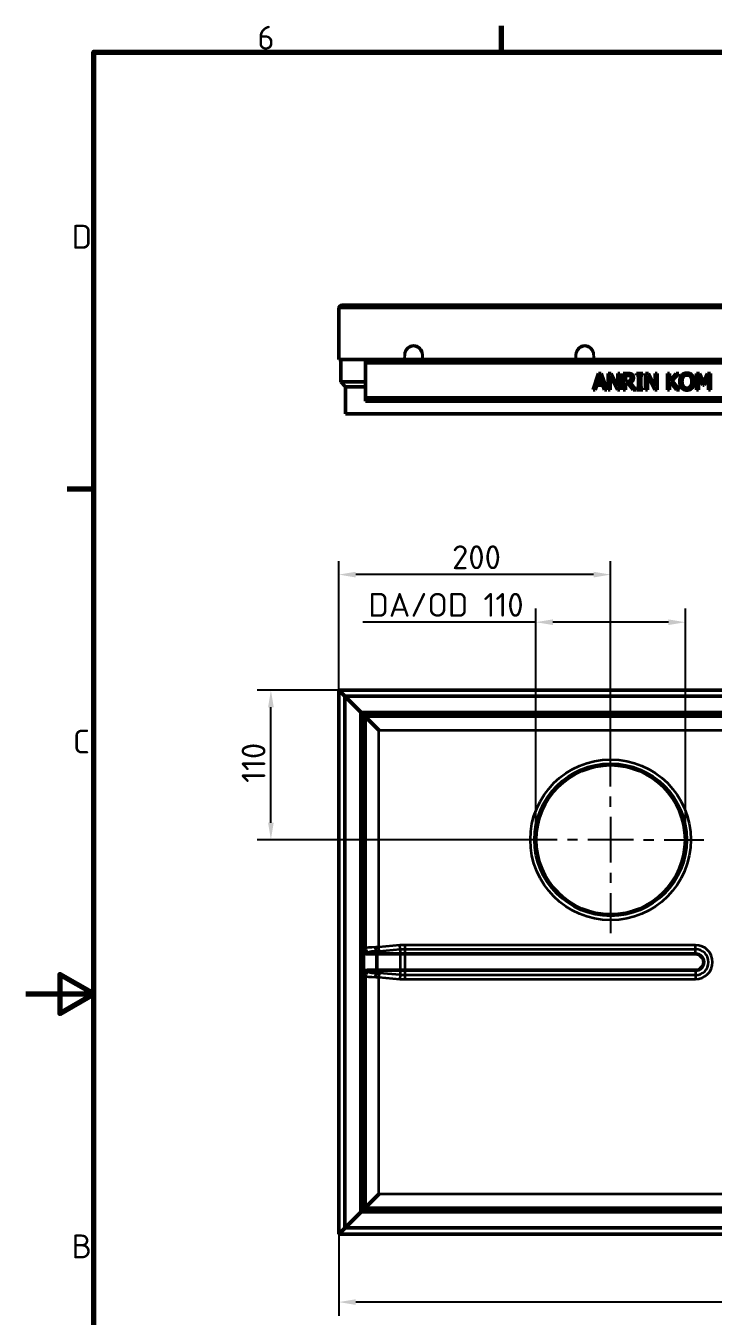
# Model space of a CAD drawing. Header units: millimetres. Extents: x 0 to 3492, y -130 to 1485.
# Drawn here: x 0 to 506, y 506 to 1455 of the extents above; entities that cross this region are included whole.
import ezdxf

# ---------------------------------------------------------------- set-up
doc = ezdxf.new("R2010")
doc.units = ezdxf.units.MM
doc.header["$LTSCALE"] = 5
for name, color, linetype, lineweight in [('Bemaßung (ISO)', 7, 'Continuous', 25), ('Mittelpunktmarkierung (ISO)', 7, 'Continuous', 25), ('Rahmen (ISO)', 7, 'Continuous', 70), ('Sichtbar (ISO)', 7, 'Continuous', 50), ('Sichtbar schmal (ISO)', 7, 'Continuous', 35)]:
    doc.layers.add(name, color=color, linetype=linetype, lineweight=lineweight)
doc.styles.add('Notiztext (DIN)', font='isocpeur.ttf')
doc.styles.add('TXT 3_5', font='isocpeur.ttf')
doc.dimstyles.new('Anrin Standard (DIN)', dxfattribs={"dimscale": 5, "dimtxt": 3.5, "dimasz": 2.5, "dimexe": 2, "dimexo": 0, "dimgap": 0.8, "dimtad": 1, "dimrnd": 1e-08, "dimtxsty": 'TXT 3_5', "dimcen": 0.09, "dimdle": 10, "dimclrd": 256, "dimclre": 256, "dimclrt": 256, "dimadec": 0, "dimazin": 2, "dimtfac": 0.714286, "dimtmove": 0, "dimatfit": 3, "dimfxl": 1, "dimtolj": 1, "dimlwd": -1, "dimlwe": -1, "dimarcsym": 0})

# ---------------------------------------------------------------- blocks, each defined once
blk = doc.blocks.new('Ränder Standardrahmen')
at = {"layer": 'Rahmen (ISO)'}
for p, q in [((70, 287), (70, 290.9)), ((10, 222.75), (6.1, 222.75))]:
    blk.add_line(p, q, dxfattribs=at)
at = {"layer": 'Rahmen (ISO)', "flags": 128}
for points in [[(10, 10), (10, 287), (410, 287), (410, 10), (10, 10)], [(0, 148.5), (10, 148.5), (5, 151.39), (5, 145.61), (10, 148.5)]]:
    blk.add_lwpolyline(points, dxfattribs=at)
at = {"layer": 'Rahmen (ISO)', "char_height": 3.5, "attachment_point": 7, "style": 'Notiztext (DIN)'}
for s, insert in [('6', (34.08, 287.4)), ('D', (6.75, 258.13)), ('C', (6.93, 183.88)), ('B', (6.75, 109.63))]:
    blk.add_mtext(s, dxfattribs=dict(at, insert=insert))
blk = doc.blocks.new('*D29')
at = {"layer": 'Bemaßung (ISO)', "transparency": 16777216}
for p, q in [((230.37, 565.91), (230.37, 505.91)), ((830.37, 565.91), (830.37, 505.91)), ((817.87, 515.91), (242.87, 515.91))]:
    blk.add_line(p, q, dxfattribs=at)
for points in [[(242.87, 517.99), (242.87, 513.82), (230.37, 515.91)], [(817.87, 517.99), (817.87, 513.82), (830.37, 515.91)]]:
    blk.add_solid(points, dxfattribs=at)
at = {"layer": 'Defpoints', "color": 0, "transparency": 16777216}
for p in [(230.37, 565.91), (830.37, 565.91), (230.37, 515.91)]:
    blk.add_point(p, dxfattribs=at)
at = {"layer": 'Bemaßung (ISO)', "transparency": 16777216, "insert": (513.75, 537.41), "char_height": 17.5, "attachment_point": 1, "style": 'TXT 3_5'}
blk.add_mtext('\\A1;600', dxfattribs=at)
blk = doc.blocks.new('*D32')
at = {"layer": 'Bemaßung (ISO)', "transparency": 16777216}
for p, q in [((375.37, 855.91), (375.37, 1025.91)), ((485.37, 855.91), (485.37, 1025.91)), ((375.37, 1015.91), (248.12, 1015.91)), ((472.87, 1015.91), (387.87, 1015.91))]:
    blk.add_line(p, q, dxfattribs=at)
for points in [[(387.87, 1017.99), (387.87, 1013.82), (375.37, 1015.91)], [(472.87, 1017.99), (472.87, 1013.82), (485.37, 1015.91)]]:
    blk.add_solid(points, dxfattribs=at)
at = {"layer": 'Defpoints', "color": 0, "transparency": 16777216}
for p in [(485.37, 1015.91), (375.37, 855.91), (485.37, 855.91)]:
    blk.add_point(p, dxfattribs=at)
at = {"layer": 'Bemaßung (ISO)', "transparency": 16777216, "insert": (252.12, 1037.42), "char_height": 17.5, "attachment_point": 1, "style": 'TXT 3_5'}
blk.add_mtext('\\A1;\\fISOCPEUR|b0|i0;\\H17.5000;DA/OD 110', dxfattribs=at)
blk = doc.blocks.new('*D33')
at = {"layer": 'Bemaßung (ISO)', "transparency": 16777216}
for p, q in [((230.37, 965.91), (170.37, 965.91)), ((180.37, 868.41), (180.37, 953.41)), ((361.8, 855.91), (170.37, 855.91))]:
    blk.add_line(p, q, dxfattribs=at)
for points in [[(178.29, 953.41), (182.46, 953.41), (180.37, 965.91)], [(178.29, 868.41), (182.46, 868.41), (180.37, 855.91)]]:
    blk.add_solid(points, dxfattribs=at)
at = {"layer": 'Defpoints', "color": 0, "transparency": 16777216}
for p in [(180.37, 965.91), (230.37, 965.91), (361.8, 855.91)]:
    blk.add_point(p, dxfattribs=at)
at = {"layer": 'Bemaßung (ISO)', "transparency": 16777216, "insert": (158.87, 897.73), "char_height": 17.5, "attachment_point": 1, "rotation": 90, "style": 'TXT 3_5'}
blk.add_mtext('\\A1;110', dxfattribs=at)
blk = doc.blocks.new('*D34')
at = {"layer": 'Bemaßung (ISO)', "transparency": 16777216}
for p, q in [((230.37, 965.91), (230.37, 1060.91)), ((430.37, 924.48), (430.37, 1060.91)), ((417.87, 1050.91), (242.87, 1050.91))]:
    blk.add_line(p, q, dxfattribs=at)
for points in [[(242.87, 1052.99), (242.87, 1048.82), (230.37, 1050.91)], [(417.87, 1052.99), (417.87, 1048.82), (430.37, 1050.91)]]:
    blk.add_solid(points, dxfattribs=at)
at = {"layer": 'Defpoints', "color": 0, "transparency": 16777216}
for p in [(230.37, 1050.91), (230.37, 965.91), (430.37, 924.48)]:
    blk.add_point(p, dxfattribs=at)
at = {"layer": 'Bemaßung (ISO)', "transparency": 16777216, "insert": (313.7, 1072.41), "char_height": 17.5, "attachment_point": 1, "style": 'TXT 3_5'}
blk.add_mtext('\\A1;200', dxfattribs=at)

msp = doc.modelspace()

# ---------------------------------------------------------------- linework, layer by layer
at = {"layer": 'Mittelpunktmarkierung (ISO)', "linetype": 'Continuous'}
for p, q in [((430.373, 895.193), (430.373, 924.479)), ((430.373, 880.193), (430.373, 887.693)), ((430.373, 872.693), (430.373, 839.12)), ((391.086, 855.907), (361.8, 855.907)), ((406.086, 855.907), (398.586, 855.907)), ((447.159, 855.907), (413.586, 855.907)), ((454.659, 855.907), (462.159, 855.907)), ((469.659, 855.907), (498.945, 855.907)), ((430.373, 831.62), (430.373, 824.12)), ((430.373, 816.62), (430.373, 787.334))]:
    msp.add_line(p, q, dxfattribs=at)
at = {"layer": 'Sichtbar (ISO)'}
for p, q in [((230.373, 1246.822), (230.373, 1209.072)), ((828.123, 1249.072), (232.623, 1249.072)), ((830.373, 1209.072), (230.373, 1209.072)), ((231.873, 1209.072), (231.873, 1192.572)), ((249.873, 1178.572), (249.873, 1209.072)), ((810.873, 1206.572), (249.873, 1206.572)), ((417.432, 1186.894), (421.478, 1198.878)), ((417.432, 1186.842), (421.478, 1198.825)), ((420.573, 1191.552), (422.421, 1197.194)), ((421.478, 1198.878), (423.442, 1198.878)), ((421.478, 1198.878), (421.478, 1198.825)), ((421.478, 1198.825), (423.442, 1198.825)), ((422.421, 1197.194), (424.278, 1191.552)), ((423.442, 1198.878), (423.442, 1198.825)), ((423.442, 1198.878), (427.487, 1186.894)), ((423.442, 1198.825), (427.487, 1186.842)), ((428.625, 1186.842), (428.625, 1198.878)), ((428.625, 1198.878), (430.891, 1198.878)), ((428.625, 1198.825), (430.891, 1198.825)), ((435.422, 1186.842), (430.113, 1197.175)), ((430.113, 1197.175), (430.113, 1186.842)), ((430.891, 1198.878), (430.891, 1198.825)), ((430.891, 1198.878), (435.724, 1189.39)), ((430.891, 1198.825), (435.724, 1189.338)), ((435.724, 1189.338), (435.724, 1198.878)), ((435.724, 1198.878), (437.212, 1198.878)), ((435.724, 1198.825), (437.212, 1198.825)), ((437.212, 1198.878), (437.212, 1186.842)), ((439.643, 1186.842), (439.643, 1198.878)), ((439.643, 1198.878), (442.735, 1198.878)), ((439.643, 1198.825), (442.735, 1198.825)), ((441.238, 1192.94), (441.238, 1197.446)), ((441.238, 1197.446), (442.823, 1197.446)), ((449.416, 1197.602), (449.416, 1198.878)), ((449.416, 1198.878), (454.064, 1198.878)), ((449.416, 1198.825), (454.064, 1198.825)), ((450.943, 1197.602), (449.416, 1197.602)), ((450.943, 1188.065), (450.943, 1197.602)), ((454.064, 1197.602), (452.538, 1197.602)), ((452.538, 1197.602), (452.538, 1188.065)), ((454.064, 1198.878), (454.064, 1197.602)), ((456.038, 1186.842), (456.038, 1198.878)), ((456.038, 1198.878), (458.304, 1198.878)), ((456.038, 1198.825), (458.304, 1198.825)), ((462.836, 1186.842), (457.526, 1197.175)), ((457.526, 1197.175), (457.526, 1186.842)), ((458.304, 1198.878), (458.304, 1198.825)), ((458.304, 1198.878), (463.137, 1189.39)), ((458.304, 1198.825), (463.137, 1189.338)), ((463.137, 1189.338), (463.137, 1198.878)), ((463.137, 1198.878), (464.625, 1198.878)), ((463.137, 1198.825), (464.625, 1198.825)), ((464.625, 1198.878), (464.625, 1186.842)), ((472.21, 1186.842), (472.21, 1198.878)), ((472.21, 1198.878), (473.805, 1198.878)), ((472.21, 1198.825), (473.805, 1198.825)), ((473.805, 1198.878), (473.805, 1193.319)), ((473.805, 1193.372), (478.726, 1198.878)), ((473.805, 1193.319), (478.726, 1198.825)), ((480.67, 1198.825), (475.701, 1193.475)), ((478.726, 1198.878), (478.726, 1198.825)), ((478.726, 1198.878), (480.67, 1198.878)), ((478.726, 1198.825), (480.67, 1198.825)), ((480.67, 1198.878), (480.67, 1198.825)), ((482.674, 1197.508), (482.674, 1197.456)), ((490.405, 1197.508), (490.405, 1197.456)), ((493.594, 1186.842), (493.594, 1198.878)), ((493.594, 1198.878), (495.773, 1198.878)), ((493.594, 1198.825), (495.773, 1198.825)), ((498.184, 1190.144), (495.082, 1197.165)), ((495.082, 1197.165), (495.082, 1186.842)), ((495.773, 1198.878), (495.773, 1198.825)), ((495.773, 1198.878), (498.768, 1192.206)), ((495.773, 1198.825), (498.768, 1192.154)), ((498.768, 1192.206), (501.666, 1198.878)), ((498.768, 1192.154), (501.666, 1198.825)), ((502.288, 1197.165), (499.157, 1190.144)), ((501.666, 1198.878), (501.666, 1198.825)), ((501.666, 1198.878), (503.883, 1198.878)), ((501.666, 1198.825), (503.883, 1198.825)), ((502.288, 1186.842), (502.288, 1197.165)), ((503.883, 1198.878), (503.883, 1186.842)), ((249.873, 1192.572), (231.873, 1192.572)), ((235.373, 1189.072), (231.873, 1192.572)), ((235.373, 1189.072), (235.373, 1169.072)), ((249.873, 1189.072), (235.373, 1189.072)), ((417.432, 1186.894), (417.432, 1186.842)), ((419.046, 1186.842), (417.432, 1186.842)), ((420.136, 1190.192), (419.046, 1186.842)), ((424.716, 1190.192), (420.136, 1190.192)), ((424.278, 1191.552), (420.573, 1191.552)), ((420.59, 1191.604), (424.261, 1191.604)), ((425.805, 1186.842), (424.716, 1190.192)), ((427.487, 1186.842), (425.805, 1186.842)), ((427.487, 1186.894), (427.487, 1186.842)), ((430.113, 1186.842), (428.625, 1186.842)), ((437.212, 1186.842), (435.422, 1186.842)), ((441.238, 1186.842), (439.643, 1186.842)), ((441.238, 1192.993), (442.638, 1192.993)), ((442.638, 1192.94), (441.238, 1192.94)), ((443.066, 1191.61), (441.238, 1191.61)), ((441.238, 1191.61), (441.238, 1186.842)), ((446.858, 1186.842), (443.066, 1191.61)), ((444.661, 1192.057), (448.93, 1186.842)), ((444.693, 1192.069), (448.93, 1186.894)), ((444.807, 1193.614), (444.807, 1193.562)), ((448.93, 1186.842), (446.858, 1186.842)), ((447.15, 1195.624), (447.15, 1195.572)), ((448.93, 1186.894), (448.93, 1186.842)), ((449.416, 1186.842), (449.416, 1188.118)), ((449.416, 1188.118), (450.943, 1188.118)), ((449.416, 1188.065), (450.943, 1188.065)), ((454.064, 1186.842), (449.416, 1186.842)), ((452.538, 1188.118), (454.064, 1188.118)), ((452.538, 1188.065), (454.064, 1188.065)), ((454.064, 1188.118), (454.064, 1186.842)), ((457.526, 1186.842), (456.038, 1186.842)), ((464.625, 1186.842), (462.836, 1186.842)), ((473.805, 1186.842), (472.21, 1186.842)), ((474.505, 1192.416), (473.805, 1191.629)), ((473.805, 1191.629), (473.805, 1186.842)), ((478.891, 1186.842), (474.505, 1192.416)), ((475.701, 1193.475), (480.962, 1186.842)), ((475.724, 1193.499), (480.962, 1186.894)), ((480.962, 1186.842), (478.891, 1186.842)), ((480.962, 1186.894), (480.962, 1186.842)), ((481.234, 1192.886), (481.234, 1192.834)), ((491.844, 1192.886), (491.844, 1192.834)), ((495.082, 1186.842), (493.594, 1186.842)), ((499.157, 1190.144), (498.184, 1190.144)), ((498.768, 1192.206), (498.768, 1192.154)), ((503.883, 1186.842), (502.288, 1186.842)), ((810.873, 1180.917), (249.873, 1180.917)), ((810.873, 1178.572), (249.873, 1178.572)), ((825.373, 1169.072), (235.373, 1169.072)), ((230.373, 965.907), (830.373, 965.907)), ((230.373, 565.907), (230.373, 965.907)), ((259.842, 936.438), (230.373, 965.907)), ((234.873, 961.407), (246.373, 949.907)), ((234.873, 961.407), (825.873, 961.407)), ((234.873, 570.407), (234.873, 961.407)), ((248.373, 947.907), (812.373, 947.907)), ((248.373, 583.907), (248.373, 947.907)), ((248.491, 756.918), (248.491, 774.895)), ((251.48, 771.907), (492.873, 771.907)), ((258.373, 773.835), (258.373, 757.978)), ((492.873, 759.907), (251.48, 759.907)), ((230.373, 565.907), (259.842, 595.376)), ((234.873, 570.407), (246.373, 581.907)), ((812.373, 583.907), (248.373, 583.907)), ((825.873, 570.407), (234.873, 570.407)), ((830.373, 565.907), (230.373, 565.907))]:
    msp.add_line(p, q, dxfattribs=at)
msp.add_circle((430.373, 855.907), 55, dxfattribs=at)
for centre, radius, start, end in [((232.623, 1246.822), 2.25, 90, 180), ((492.873, 765.907), 6, 270, 90)]:
    msp.add_arc(centre, radius, start, end, dxfattribs=at)
for centre, major_axis in [((251.503, 774.918), (-2.137, -2.137)), ((251.503, 756.895), (-2.137, 2.137))]:
    msp.add_ellipse(centre, major_axis=major_axis, ratio=0.9924325, start_param=5.5015852, end_param=7.0647854, dxfattribs=at)
for points, degree, knots in [([(278.623, 1209.083), (278.623, 1209.083), (278.623, 1209.083), (278.625, 1209.081), (278.626, 1209.08), (278.631, 1209.077), (278.633, 1209.076), (278.64, 1209.073), (278.647, 1209.072), (278.654, 1209.072)], 3, [-0.0000142865, -0.0000142865, -0.0000142865, -0.0000142865, 0, 0, 0.0007231214, 0.0007231214, 0.0014645399, 0.0014645399, 0.0031571258, 0.0031571258, 0.0031571258, 0.0031571258]), ([(292.092, 1209.072), (292.092, 1209.072), (292.093, 1209.072), (292.1, 1209.072), (292.106, 1209.074), (292.113, 1209.076), (292.115, 1209.078), (292.119, 1209.08), (292.121, 1209.081), (292.123, 1209.083), (292.123, 1209.083), (292.123, 1209.083)], 3, [0, 0, 0, 0, 0.000102648, 0.000102648, 0.0021607223, 0.0021607223, 0.0030284644, 0.0030284644, 0.0038806585, 0.0038806585, 0.0038982901, 0.0038982901, 0.0038982901, 0.0038982901]), ([(404.623, 1209.083), (404.623, 1209.083), (404.623, 1209.083), (404.625, 1209.081), (404.626, 1209.08), (404.631, 1209.077), (404.633, 1209.076), (404.64, 1209.073), (404.647, 1209.072), (404.654, 1209.072)], 3, [-0.0000142865, -0.0000142865, -0.0000142865, -0.0000142865, 0, 0, 0.0007231213, 0.0007231213, 0.0014645395, 0.0014645395, 0.0031571249, 0.0031571249, 0.0031571249, 0.0031571249]), ([(418.092, 1209.072), (418.092, 1209.072), (418.093, 1209.072), (418.1, 1209.072), (418.106, 1209.074), (418.113, 1209.076), (418.115, 1209.078), (418.119, 1209.08), (418.121, 1209.081), (418.123, 1209.083), (418.123, 1209.083), (418.123, 1209.083)], 3, [0, 0, 0, 0, 0.000102648, 0.000102648, 0.0021607223, 0.0021607223, 0.0030284644, 0.0030284644, 0.0038806587, 0.0038806587, 0.0038982903, 0.0038982903, 0.0038982903, 0.0038982903]), ([(444.807, 1193.614), (445.157, 1193.944), (445.483, 1194.866), (445.487, 1195.469)], 2, [0, 0, 0, 1, 1.9765193, 1.9765193, 1.9765193]), ([(482.897, 1192.859), (482.903, 1190.519), (484.881, 1188.021), (486.544, 1188.021)], 2, [0.0056128, 0.0056128, 0.0056128, 1, 2, 2, 2]), ([(486.544, 1188.021), (488.207, 1188.021), (490.175, 1190.519), (490.181, 1192.86)], 2, [0, 0, 0, 1, 1.9943996, 1.9943996, 1.9943996]), ([(257.557, 776.827), (257.557, 776.823), (257.557, 776.82), (257.579, 776.464), (257.615, 776.114), (257.711, 775.453), (257.771, 775.147), (257.916, 774.582), (258.001, 774.338), (258.182, 773.982), (258.275, 773.874), (258.366, 773.84)], 3, [-0.4473214, -0.4473214, -0.4473214, -0.4473214, -0.44628126, -0.44628126, -0.34033556, -0.34033556, -0.2343312, -0.2343312, -0.1171252, -0.1171252, 0, 0, 0, 0]), ([(257.557, 754.987), (257.557, 754.99), (257.557, 754.994), (257.579, 755.349), (257.615, 755.699), (257.711, 756.36), (257.771, 756.666), (257.916, 757.231), (258.001, 757.475), (258.182, 757.831), (258.275, 757.94), (258.366, 757.973)], 3, [-0.44732157, -0.44732157, -0.44732157, -0.44732157, -0.44628404, -0.44628404, -0.34034184, -0.34034184, -0.23442047, -0.23442047, -0.11716571, -0.11716571, 0, 0, 0, 0])]:
    msp.add_open_spline(points, degree=degree, knots=knots, dxfattribs=at)
for points, degree in [([(442.735, 1198.878), (443.766, 1198.878), (445.157, 1198.654), (445.789, 1198.247)], 2), ([(442.735, 1198.825), (443.766, 1198.825), (445.157, 1198.602), (445.789, 1198.194)], 2), ([(442.823, 1197.446), (443.484, 1197.446), (444.388, 1197.262), (444.729, 1197.039)], 2), ([(444.729, 1197.039), (445.118, 1196.776), (445.487, 1195.97), (445.487, 1195.446)], 2), ([(445.789, 1198.247), (446.421, 1197.839), (447.15, 1196.566), (447.15, 1195.624)], 2), ([(445.789, 1198.194), (446.421, 1197.786), (447.15, 1196.514), (447.15, 1195.572)], 2), ([(481.234, 1192.886), (481.234, 1194.391), (481.983, 1196.683), (482.674, 1197.508)], 2), ([(481.234, 1192.834), (481.234, 1194.339), (481.983, 1196.631), (482.674, 1197.456)], 2), ([(482.674, 1197.508), (483.374, 1198.305), (485.328, 1199.13), (486.534, 1199.13)], 2), ([(482.674, 1197.456), (483.374, 1198.252), (485.328, 1199.078), (486.534, 1199.078)], 2), ([(482.897, 1192.834), (482.897, 1193.999), (483.403, 1195.844), (483.88, 1196.456)], 2), ([(483.88, 1196.456), (484.375, 1197.097), (485.679, 1197.699), (486.544, 1197.699)], 2), ([(486.534, 1199.13), (487.76, 1199.13), (489.724, 1198.276), (490.405, 1197.508)], 2), ([(486.534, 1199.078), (487.76, 1199.078), (489.724, 1198.223), (490.405, 1197.456)], 2), ([(486.544, 1197.699), (487.38, 1197.699), (488.722, 1197.077), (489.199, 1196.456)], 2), ([(489.199, 1196.456), (489.666, 1195.854), (490.181, 1194.018), (490.181, 1192.834)], 2), ([(490.405, 1197.508), (491.085, 1196.712), (491.844, 1194.381), (491.844, 1192.886)], 2), ([(490.405, 1197.456), (491.085, 1196.66), (491.844, 1194.329), (491.844, 1192.834)], 2), ([(442.638, 1192.993), (443.328, 1192.993), (444.427, 1193.236), (444.807, 1193.614)], 2), ([(444.807, 1193.562), (444.427, 1193.183), (443.328, 1192.94), (442.638, 1192.94)], 2), ([(447.15, 1195.572), (447.15, 1194.261), (445.808, 1192.484), (444.661, 1192.057)], 2), ([(445.487, 1195.446), (445.487, 1194.824), (445.157, 1193.892), (444.807, 1193.562)], 2), ([(482.664, 1188.221), (481.974, 1189.017), (481.234, 1191.358), (481.234, 1192.834)], 2), ([(486.534, 1186.589), (485.319, 1186.589), (483.374, 1187.415), (482.664, 1188.221)], 2), ([(486.544, 1187.968), (484.881, 1187.968), (482.897, 1190.474), (482.897, 1192.834)], 2), ([(490.405, 1188.221), (489.666, 1187.386), (487.711, 1186.589), (486.534, 1186.589)], 2), ([(490.181, 1192.834), (490.181, 1190.474), (488.207, 1187.968), (486.544, 1187.968)], 2), ([(491.844, 1192.834), (491.844, 1191.377), (491.105, 1189.017), (490.405, 1188.221)], 2), ([(258.373, 773.835), (258.373, 773.837), (258.37, 773.839), (258.366, 773.84)], 3), ([(258.366, 757.973), (258.37, 757.975), (258.373, 757.976), (258.373, 757.978)], 3)]:
    msp.add_open_spline(points, degree=degree, dxfattribs=at)
at = {"layer": 'Sichtbar schmal (ISO)'}
for p, q in [((830.373, 1246.822), (230.373, 1246.822)), ((278.623, 1212.564), (278.853, 1212.564)), ((278.623, 1212.564), (278.623, 1209.083)), ((292.123, 1212.564), (291.893, 1212.564)), ((292.123, 1209.083), (292.123, 1212.564)), ((404.623, 1212.564), (404.853, 1212.564)), ((404.623, 1212.564), (404.623, 1209.083)), ((418.123, 1212.564), (417.893, 1212.564)), ((418.123, 1209.083), (418.123, 1212.564)), ((442.735, 1198.878), (442.735, 1198.825)), ((445.789, 1198.247), (445.789, 1198.194)), ((486.534, 1199.13), (486.534, 1199.078)), ((442.638, 1192.993), (442.638, 1192.94)), ((486.544, 1188.021), (486.544, 1187.968)), ((246.373, 949.907), (814.373, 949.907)), ((246.373, 581.907), (246.373, 949.907)), ((519.996, 946.4), (249.88, 946.4)), ((249.88, 946.4), (249.88, 776.284)), ((259.842, 936.438), (519.297, 936.438)), ((259.842, 776.983), (259.842, 936.438)), ((275.148, 778.322), (259.842, 776.983)), ((275.408, 775.345), (275.148, 778.322)), ((492.873, 778.461), (278.944, 778.461)), ((278.944, 778.461), (278.944, 753.352)), ((492.873, 771.907), (492.873, 778.461)), ((249.88, 776.284), (248.491, 774.895)), ((251.48, 771.907), (252.868, 773.295)), ((260.102, 774.005), (259.842, 776.983)), ((260.102, 774.005), (275.408, 775.345)), ((275.408, 775.345), (275.408, 756.469)), ((278.944, 775.473), (492.873, 775.473)), ((252.868, 758.518), (251.48, 759.907)), ((492.873, 759.907), (492.873, 753.352)), ((248.491, 756.918), (249.88, 755.529)), ((249.88, 755.529), (249.88, 585.414)), ((260.102, 757.808), (259.842, 754.83)), ((259.842, 754.83), (275.148, 753.491)), ((259.842, 595.376), (259.842, 754.83)), ((275.408, 756.469), (260.102, 757.808)), ((275.408, 756.469), (275.148, 753.491)), ((492.873, 756.34), (278.944, 756.34)), ((278.944, 753.352), (492.873, 753.352)), ((519.297, 595.376), (259.842, 595.376)), ((814.373, 581.907), (246.373, 581.907)), ((249.88, 585.414), (519.996, 585.414))]:
    msp.add_line(p, q, dxfattribs=at)
for radius in [59.061, 56.073]:
    msp.add_circle((430.373, 855.907), radius, dxfattribs=at)
for radius in [12.555, 9.566]:
    msp.add_arc((492.873, 765.907), radius, 270, 90, dxfattribs=at)
for centre, major_axis, ratio, start_param, end_param in [((285.373, 1212.564), (0, 6.776), 0.9961947, 4.712389, 7.8539816), ((285.373, 1212.564), (0, 6.527), 0.9959037, 5.048448, 7.5179227), ((285.373, 1212.581), (6.5, 0), 0.9961947, 0.336059, 2.8055337), ((279.472, 1214.634), (-0.236, 0.083), 0.0822804, 0.0288431, 1.5996394), ((285.373, 1212.559), (-6.25, 0), 0.9961947, 3.4776516, 5.9471263), ((291.273, 1214.634), (0.236, 0.083), 0.0822804, 4.6835459, 6.2543423), ((411.373, 1212.564), (0, 6.776), 0.9961947, 4.712389, 7.8539816), ((411.373, 1212.564), (0, 6.527), 0.9959037, 5.048448, 7.5179227), ((411.373, 1212.581), (6.5, 0), 0.9961947, 0.336059, 2.8055337), ((405.472, 1214.634), (-0.236, 0.083), 0.0822804, 0.0288431, 1.5996394), ((411.373, 1212.559), (-6.25, 0), 0.9961947, 3.4776516, 5.9471263), ((417.273, 1214.634), (0.236, 0.083), 0.0822804, 4.6835459, 6.2543423), ((278.623, 1214.798), (0, -5.715), 0.0437443, 0, 1.1691034), ((278.623, 1214.776), (0, -5.715), 0.0874887, 0.0616969, 1.1691034), ((279.083, 1212.564), (-0.25, 0.009), 0.0870961, 0.4033139, 1.5740332), ((291.662, 1212.564), (-0.25, -0.009), 0.0870961, 1.5675595, 2.7382788), ((292.123, 1214.776), (0, -5.715), 0.0874887, 5.1140819, 6.2214884), ((292.123, 1214.798), (0, -5.715), 0.0437443, 5.1140819, 6.2831853), ((404.623, 1214.798), (0, -5.715), 0.0437443, 0, 1.1691034), ((404.623, 1214.776), (0, -5.715), 0.0874887, 0.0616969, 1.1691034), ((405.083, 1212.564), (-0.25, 0.009), 0.0870961, 0.4033139, 1.5740332), ((417.662, 1212.564), (-0.25, -0.009), 0.0870961, 1.5675595, 2.7382788), ((418.123, 1214.776), (0, -5.715), 0.0874887, 5.1140819, 6.2214884), ((418.123, 1214.798), (0, -5.715), 0.0437443, 5.1140819, 6.2831853), ((259.842, 776.23), (-10, 0), 0.0612421, 4.9429337, 6.1959188), ((252.868, 776.284), (-2.121, 2.121), 0.9924325, 0.7891963, 2.3523964), ((259.842, 773.242), (7, 0), 0.0874887, 1.7832667, 3.0543262), ((259.842, 776.37), (-10, -0.615), 0.0610124, 4.7086385, 4.9391832), ((260.102, 773.393), (7, 0.617), 0.086819, 1.5631427, 1.8128066), ((252.868, 755.529), (-2.121, -2.121), 0.9924325, 3.9307889, 5.493989), ((259.842, 755.583), (10, 0), 0.0612421, 3.2288591, 4.4818443), ((259.842, 758.571), (-7, 0), 0.0874887, 0.0872665, 1.358326), ((259.842, 755.443), (10, -0.615), 0.0610124, 4.4855948, 4.7161395), ((260.102, 758.42), (-7, 0.617), 0.086819, 1.328786, 1.57845)]:
    msp.add_ellipse(centre, major_axis=major_axis, ratio=ratio, start_param=start_param, end_param=end_param, dxfattribs=at)
for points, knots in [([(279.236, 1214.716), (279.115, 1214.37), (279.023, 1214.014), (278.895, 1213.294), (278.859, 1212.929), (278.853, 1212.564)], [-0.2122131, -0.2122131, -0.2122131, -0.2122131, -0.10610655, -0.10610655, 0, 0, 0, 0]), ([(291.893, 1212.564), (291.886, 1212.929), (291.851, 1213.294), (291.723, 1214.014), (291.63, 1214.37), (291.509, 1214.716)], [-0.2122131, -0.2122131, -0.2122131, -0.2122131, -0.10610655, -0.10610655, 0, 0, 0, 0]), ([(405.236, 1214.716), (405.115, 1214.37), (405.023, 1214.014), (404.895, 1213.294), (404.859, 1212.929), (404.853, 1212.564)], [-0.2122131, -0.2122131, -0.2122131, -0.2122131, -0.10610655, -0.10610655, 0, 0, 0, 0]), ([(417.893, 1212.564), (417.886, 1212.929), (417.851, 1213.294), (417.723, 1214.014), (417.63, 1214.37), (417.509, 1214.716)], [-0.2122131, -0.2122131, -0.2122131, -0.2122131, -0.10610655, -0.10610655, 0, 0, 0, 0]), ([(279.083, 1212.542), (279.096, 1212.894), (279.135, 1213.245), (279.265, 1213.938), (279.356, 1214.279), (279.472, 1214.612)], [0, 0, 0, 0, 0.10610655, 0.10610655, 0.2122131, 0.2122131, 0.2122131, 0.2122131]), ([(291.273, 1214.612), (291.39, 1214.279), (291.481, 1213.938), (291.611, 1213.245), (291.649, 1212.894), (291.662, 1212.542)], [0, 0, 0, 0, 0.10610655, 0.10610655, 0.2122131, 0.2122131, 0.2122131, 0.2122131]), ([(405.083, 1212.542), (405.096, 1212.894), (405.135, 1213.245), (405.265, 1213.938), (405.356, 1214.279), (405.472, 1214.612)], [0, 0, 0, 0, 0.10610655, 0.10610655, 0.2122131, 0.2122131, 0.2122131, 0.2122131]), ([(417.273, 1214.612), (417.39, 1214.279), (417.481, 1213.938), (417.611, 1213.245), (417.649, 1212.894), (417.662, 1212.542)], [0, 0, 0, 0, 0.10610655, 0.10610655, 0.2122131, 0.2122131, 0.2122131, 0.2122131]), ([(278.944, 778.461), (278.268, 778.461), (277.591, 778.45), (276.326, 778.404), (275.736, 778.373), (275.148, 778.322)], [-0.37993808, -0.37993808, -0.37993808, -0.37993808, -0.17710475, -0.17710475, 0, 0, 0, 0]), ([(275.408, 775.345), (275.921, 775.39), (276.471, 775.419), (277.658, 775.462), (278.301, 775.473), (278.944, 775.473)], [0, 0, 0, 0, 0.17710475, 0.17710475, 0.37993808, 0.37993808, 0.37993808, 0.37993808]), ([(275.148, 753.491), (275.738, 753.44), (276.33, 753.409), (277.596, 753.363), (278.27, 753.352), (278.944, 753.352)], [-0.37993803, -0.37993803, -0.37993803, -0.37993803, -0.20216685, -0.20216685, 0, 0, 0, 0]), ([(278.944, 756.34), (278.303, 756.34), (277.662, 756.351), (276.475, 756.394), (275.923, 756.424), (275.408, 756.469)], [0, 0, 0, 0, 0.20216685, 0.20216685, 0.37993803, 0.37993803, 0.37993803, 0.37993803])]:
    msp.add_open_spline(points, degree=3, knots=knots, dxfattribs=at)

# ---------------------------------------------------------------- block references
at = {"xscale": 5, "yscale": 5, "zscale": 5}
msp.add_blockref('Ränder Standardrahmen', (0, 0), dxfattribs=at)

# ---------------------------------------------------------------- dimensions: what is measured, and where the dimension line sits
at = {"layer": 'Bemaßung (ISO)'}
for base, p1, p2, angle, picture, middle in [((230.373, 1050.907), (430.373, 924.479), (230.373, 965.907), 180, '*D34', (330.323, 1050.907)), ((180.373, 965.907), (361.8, 855.907), (230.373, 965.907), 90, '*D33', (180.373, 910.857)), ((230.373, 515.907), (830.373, 565.907), (230.373, 565.907), 180, '*D29', (530.373, 515.907))]:
    dim = msp.add_linear_dim(base=base, p1=p1, p2=p2, angle=angle, dimstyle='Anrin Standard (DIN)', override={"dimgap": 0.8, "dimdec": 2, "dimtol": 0, "dimlim": 0, "dimtp": 0, "dimtm": 0, "dimtdec": 2, "dimtofl": 0, "dimatfit": 1}, dxfattribs=at)
    dim.commit()
    dim.dimension.update_dxf_attribs({"geometry": picture, "text_midpoint": middle, "dimtype": 160})
dim = msp.add_linear_dim(base=(485.373, 1015.907), p1=(375.373, 855.907), p2=(485.373, 855.907), angle=180, text='\\fISOCPEUR|b0|i0;\\H17.5000;DA/OD <>', dimstyle='Anrin Standard (DIN)', override={"dimgap": 0.8, "dimdec": 2, "dimtol": 0, "dimlim": 0, "dimtp": 0, "dimtm": 0, "dimtdec": 2, "dimtofl": 0, "dimatfit": 2}, dxfattribs=at)
dim.commit()
dim.dimension.update_dxf_attribs({"geometry": '*D32', "text_midpoint": (305.498, 1015.907), "dimtype": 160})

doc.saveas('drawing.dxf')
